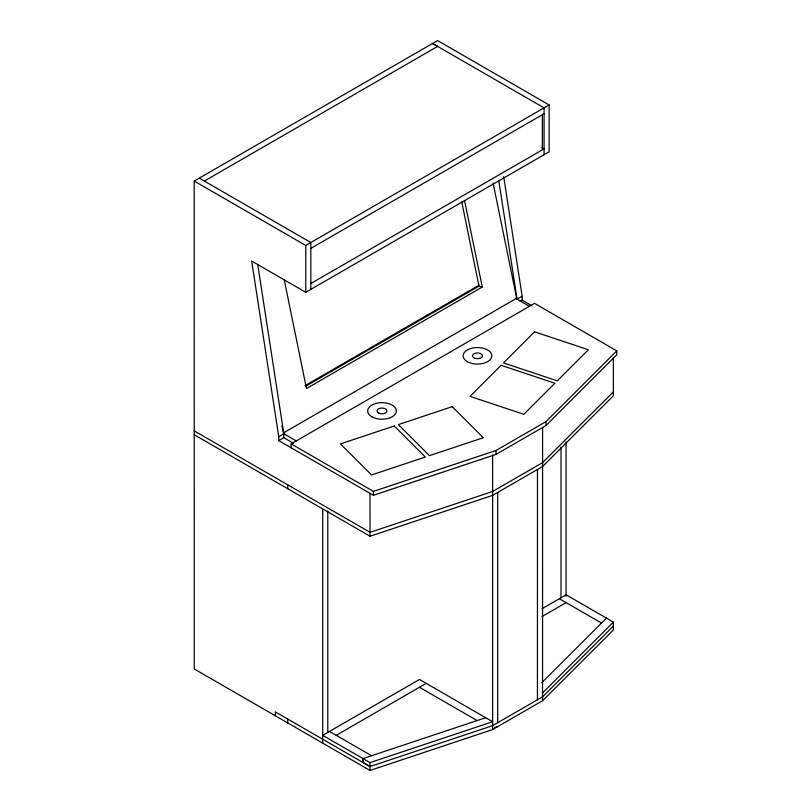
<?xml version="1.0" encoding="UTF-8"?>
<svg xmlns="http://www.w3.org/2000/svg" width="811" height="811" viewBox="0 0 811 811"><rect width="100%" height="100%" fill="white"/><g stroke="black" fill="none" stroke-linecap="round" stroke-linejoin="round"><path stroke-width="1.22" d="M291.139 443.881L373.415 491.385L496.038 450.48L545.945 421.669L616.786 350.879L534.51 303.375L291.139 443.881L291.139 447.784M606.395 618.083L613.39 622.128L613.39 629.944L542.549 700.734L492.642 729.545L370.019 770.45L194.265 668.984L194.214 181.056L437.585 40.55L549.138 104.954L549.138 151.789L305.757 292.295L251.674 261.071L278.761 436.764L278.761 440.647L373.415 495.288L496.038 454.383L545.945 425.572L616.786 354.782L616.786 350.879M542.529 462.635L613.42 391.835M541.778 682.7L606.456 618.114L566.119 594.828L542.012 608.747M542.579 692.939L613.39 622.128M542.579 696.842L613.39 626.031M204.352 181.056L437.626 46.389L432.547 43.459L544.069 107.873L544.069 154.719M194.214 181.056L305.757 245.459L549.138 104.954M310.836 248.389L544.069 113.733M310.836 283.515L544.069 148.859L541.9 147.612M305.017 385.651L479.078 285.158M305.412 386.381L478.997 286.161L482.261 287.043L464.541 200.459M482.261 287.043L306.487 388.52L284.215 279.673M278.761 436.764L283.84 433.834L257.705 264.376M503.702 176.636L522.142 296.248L517.073 299.178L498.816 180.802M278.761 440.647L283.84 437.717L283.84 433.834M520.115 301.307L522.142 300.131L531.915 305.777M542.61 462.615L492.642 491.456L370.049 532.34L194.214 430.864M336.23 735.334L426.231 683.379M542.032 616.553L566.119 602.634M542.549 696.831L492.642 725.642L370.019 766.547L275.365 711.906L275.365 715.809M194.245 434.747L370.049 536.243L492.672 495.339L542.579 466.528L613.42 395.738L613.339 357.833M369.998 766.527L362.983 762.492L362.983 758.589L485.698 717.705M362.983 758.589L369.998 762.624L492.642 721.739L419.469 679.466L322.717 735.334L363.044 758.62L363.044 762.522M494.822 727.538L497.924 726.504M515.401 298.195L529.441 306.305M199.283 178.136L310.836 242.53L310.836 289.375M283.353 433.49L296.248 440.931M283.292 437.352L293.612 443.364M559.367 598.731L601.509 623.071M419.469 687.282L477.132 720.563M329.469 731.431L371.62 755.761M493.129 183.144L516.678 298.245L283.445 432.902L281.924 425.471M461.783 202.051L478.997 286.161M566.068 441.853L566.068 596.288M561.019 447.216L560.999 597.95M545.945 421.669L545.945 425.572M542.61 427.356L542.549 700.734M542.377 114.016L542.377 149.275M537.47 469.478L537.429 699.792M522.142 296.248L522.142 300.131M497.711 492.429L497.711 722.723M496.038 450.48L496.038 454.383M492.642 454.941L492.642 729.545M373.415 491.385L373.415 495.288M369.988 493.311L370.049 536.243M369.998 762.624L370.019 770.45M327.786 510.981L327.786 732.617M322.717 508.953L322.717 743.14M305.757 245.459L305.757 292.295M287.773 484.836L287.773 488.739M287.743 719.043L287.743 722.946M501.107 365.295L470.025 396.366L523.845 414.309L554.917 383.238L501.107 365.295M534.561 331.841L503.489 362.912L557.309 380.846L588.38 349.774L534.561 331.841M394.258 425.978L340.438 443.911L371.509 474.982L425.329 457.049L394.258 425.978M452.214 406.656L398.394 424.599L429.465 455.67L483.285 437.727L452.214 406.656M467.329 361.665A14.345 8.282 0 0 0 491.324 357.955A14.345 8.282 0 0 0 473.756 347.818A14.345 8.282 0 0 0 467.329 361.665M474.962 358.31A5.008 2.889 0 0 0 482.474 355.816A5.008 2.889 0 0 0 474.962 353.312A5.008 2.889 0 0 0 474.962 358.31M371.864 416.793A14.345 8.282 0 0 0 395.859 413.083A14.345 8.282 0 0 0 378.291 402.945A14.345 8.282 0 0 0 371.864 416.793M378.463 412.981A5.008 2.889 0 0 0 386.837 411.684A5.008 2.889 0 0 0 380.714 408.146A5.008 2.889 0 0 0 378.463 412.981"/></g></svg>
